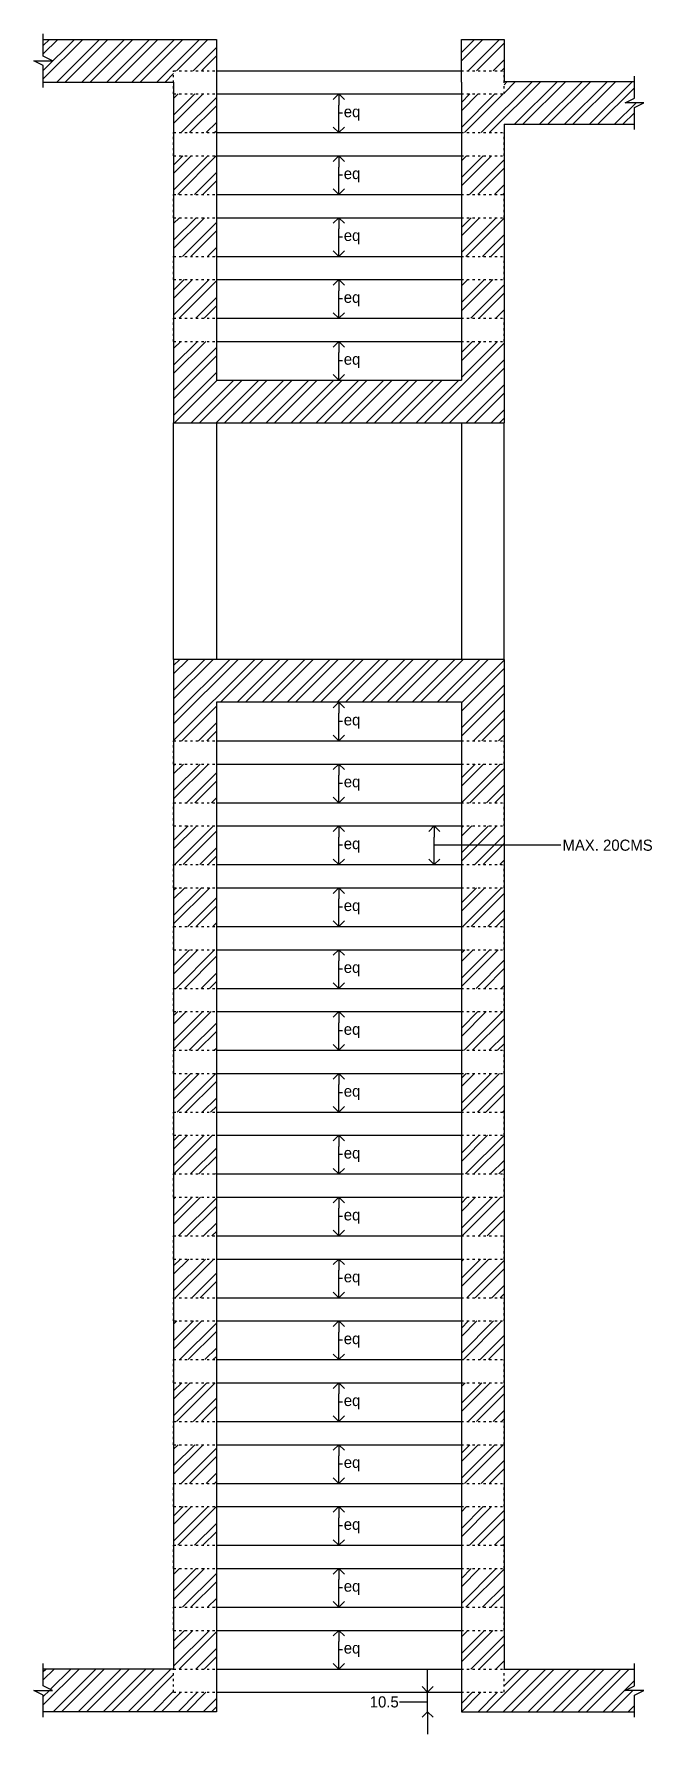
# Model space of a CAD drawing. Header units: metres. Extents: x -16 to 65907, y -5261 to 15511.
# Drawn here: x 16623 to 16956, y -2100 to -1184 of the extents above; entities that cross this region are included whole.
import ezdxf

# ---------------------------------------------------------------- set-up
doc = ezdxf.new("R2010")
doc.units = ezdxf.units.M
doc.header["$PDMODE"] = 67
doc.header["$PDSIZE"] = -5
doc.linetypes.add('ACAD_ISO03W100', pattern=[30, 12, -18])
doc.layers.get('0').update_dxf_attribs({"color": 6})
for name, color, linetype in [('BC-DIMENSION', 8, 'Continuous'), ('BC-HATCH', 8, 'Continuous'), ('BC-WALLS', 1, 'Continuous'), ('BC-WHITECOLOR', 7, 'Continuous')]:
    doc.layers.add(name, color=color, linetype=linetype)
doc.styles.add('BC-1IN10-3', font='FreeSans.ttf', dxfattribs={"height": 6})
doc.dimstyles.new('BC-1IN10-3', dxfattribs={"dimtxt": 6, "dimasz": 6, "dimexe": 0.18, "dimexo": 0.0625, "dimgap": 1, "dimtad": 0, "dimtoh": 1, "dimzin": 12, "dimdsep": 46, "dimtxsty": 'BC-1IN10-3', "dimblk": 'OPEN90', "dimcen": 0.09, "dimse1": 1, "dimse2": 1, "dimclrd": 256, "dimclre": 256, "dimclrt": 7, "dimadec": 0, "dimazin": 0, "dimtfac": 1, "dimtdec": 1, "dimtofl": 0, "dimtmove": 1, "dimatfit": 3, "dimldrblk": 'OPEN90', "dimfxl": 1, "dimtolj": 1, "dimtzin": 0, "dimlwd": -3, "dimarcsym": 0})
pattern_1 = [(45, (-770.629, 0), (-6.735192, 6.735192), []), (45, (-766.139, 0), (-6.735192, 6.735192), [])]

# ---------------------------------------------------------------- blocks, each defined once
blk = doc.blocks.new('_OPEN90')
at = {"color": 0, "linetype": 'ByBlock'}
for p, q in [((0, 0), (-1, 0)), ((-0.5, 0.5), (0, 0)), ((0, 0), (-0.5, -0.5))]:
    blk.add_line(p, q, dxfattribs=at)
blk = doc.blocks.new('*D2322')
at = {"layer": 'BC-DIMENSION', "lineweight": -3}
for p, q in [((16787.39, -2058.6), (16787.39, -2049.78)), ((16789.39, -2054.19), (16787.39, -2054.19)), ((16787.39, -2054.19), (16787.39, -2054.19))]:
    blk.add_line(p, q, dxfattribs=at)
at = {"layer": 'Defpoints', "color": 0}
for p in [(16787.39, -2043.78), (16787.39, -2043.78), (16787.39, -2064.6)]:
    blk.add_point(p, dxfattribs=at)
at = {"layer": 'BC-DIMENSION', "lineweight": -3, "xscale": 6, "yscale": 6, "zscale": 6}
for p, rotation in [((16787.39, -2043.78), 90), ((16787.39, -2064.6), 270)]:
    blk.add_blockref('_OPEN90', p, dxfattribs=dict(at, rotation=rotation))
at = {"layer": 'BC-DIMENSION', "color": 7, "insert": (16794.51, -2054.19), "char_height": 6, "attachment_point": 5, "style": 'BC-1IN10-3'}
blk.add_mtext('\\A1;{eq}', dxfattribs=at)
blk = doc.blocks.new('*D2323')
at = {"layer": 'BC-DIMENSION', "lineweight": -3}
for p, q in [((16787.39, -2025.28), (16787.39, -2016.46)), ((16789.39, -2020.87), (16787.39, -2020.87)), ((16787.39, -2020.87), (16787.39, -2020.87))]:
    blk.add_line(p, q, dxfattribs=at)
at = {"layer": 'Defpoints', "color": 0}
for p in [(16787.39, -2010.46), (16787.39, -2010.46), (16787.39, -2031.28)]:
    blk.add_point(p, dxfattribs=at)
at = {"layer": 'BC-DIMENSION', "lineweight": -3, "xscale": 6, "yscale": 6, "zscale": 6}
for p, rotation in [((16787.39, -2010.46), 90), ((16787.39, -2031.28), 270)]:
    blk.add_blockref('_OPEN90', p, dxfattribs=dict(at, rotation=rotation))
at = {"layer": 'BC-DIMENSION', "color": 7, "insert": (16794.51, -2020.87), "char_height": 6, "attachment_point": 5, "style": 'BC-1IN10-3'}
blk.add_mtext('\\A1;{eq}', dxfattribs=at)
blk = doc.blocks.new('*D2324')
at = {"layer": 'BC-DIMENSION', "lineweight": -3}
for p, q in [((16787.39, -1991.96), (16787.39, -1983.13)), ((16789.39, -1987.55), (16787.39, -1987.55)), ((16787.39, -1987.55), (16787.39, -1987.55))]:
    blk.add_line(p, q, dxfattribs=at)
at = {"layer": 'Defpoints', "color": 0}
for p in [(16787.39, -1977.13), (16787.39, -1977.13), (16787.39, -1997.96)]:
    blk.add_point(p, dxfattribs=at)
at = {"layer": 'BC-DIMENSION', "lineweight": -3, "xscale": 6, "yscale": 6, "zscale": 6}
for p, rotation in [((16787.39, -1977.13), 90), ((16787.39, -1997.96), 270)]:
    blk.add_blockref('_OPEN90', p, dxfattribs=dict(at, rotation=rotation))
at = {"layer": 'BC-DIMENSION', "color": 7, "insert": (16794.51, -1987.55), "char_height": 6, "attachment_point": 5, "style": 'BC-1IN10-3'}
blk.add_mtext('\\A1;{eq}', dxfattribs=at)
blk = doc.blocks.new('*D2325')
at = {"layer": 'BC-DIMENSION', "lineweight": -3}
for p, q in [((16787.39, -1958.63), (16787.39, -1949.81)), ((16789.39, -1954.22), (16787.39, -1954.22)), ((16787.39, -1954.22), (16787.39, -1954.22))]:
    blk.add_line(p, q, dxfattribs=at)
at = {"layer": 'Defpoints', "color": 0}
for p in [(16787.39, -1943.81), (16787.39, -1943.81), (16787.39, -1964.63)]:
    blk.add_point(p, dxfattribs=at)
at = {"layer": 'BC-DIMENSION', "lineweight": -3, "xscale": 6, "yscale": 6, "zscale": 6}
for p, rotation in [((16787.39, -1943.81), 90), ((16787.39, -1964.63), 270)]:
    blk.add_blockref('_OPEN90', p, dxfattribs=dict(at, rotation=rotation))
at = {"layer": 'BC-DIMENSION', "color": 7, "insert": (16794.51, -1954.22), "char_height": 6, "attachment_point": 5, "style": 'BC-1IN10-3'}
blk.add_mtext('\\A1;{eq}', dxfattribs=at)
blk = doc.blocks.new('*D2326')
at = {"layer": 'BC-DIMENSION', "lineweight": -3}
for p, q in [((16787.39, -1925.31), (16787.39, -1916.49)), ((16789.39, -1920.9), (16787.39, -1920.9)), ((16787.39, -1920.9), (16787.39, -1920.9))]:
    blk.add_line(p, q, dxfattribs=at)
at = {"layer": 'Defpoints', "color": 0}
for p in [(16787.39, -1910.49), (16787.39, -1910.49), (16787.39, -1931.31)]:
    blk.add_point(p, dxfattribs=at)
at = {"layer": 'BC-DIMENSION', "lineweight": -3, "xscale": 6, "yscale": 6, "zscale": 6}
for p, rotation in [((16787.39, -1910.49), 90), ((16787.39, -1931.31), 270)]:
    blk.add_blockref('_OPEN90', p, dxfattribs=dict(at, rotation=rotation))
at = {"layer": 'BC-DIMENSION', "color": 7, "insert": (16794.51, -1920.9), "char_height": 6, "attachment_point": 5, "style": 'BC-1IN10-3'}
blk.add_mtext('\\A1;{eq}', dxfattribs=at)
blk = doc.blocks.new('*D2327')
at = {"layer": 'BC-DIMENSION', "lineweight": -3}
for p, q in [((16787.39, -1891.99), (16787.39, -1883.17)), ((16789.39, -1887.58), (16787.39, -1887.58)), ((16787.39, -1887.58), (16787.39, -1887.58))]:
    blk.add_line(p, q, dxfattribs=at)
at = {"layer": 'Defpoints', "color": 0}
for p in [(16787.39, -1877.17), (16787.39, -1877.17), (16787.39, -1897.99)]:
    blk.add_point(p, dxfattribs=at)
at = {"layer": 'BC-DIMENSION', "lineweight": -3, "xscale": 6, "yscale": 6, "zscale": 6}
for p, rotation in [((16787.39, -1877.17), 90), ((16787.39, -1897.99), 270)]:
    blk.add_blockref('_OPEN90', p, dxfattribs=dict(at, rotation=rotation))
at = {"layer": 'BC-DIMENSION', "color": 7, "insert": (16794.51, -1887.58), "char_height": 6, "attachment_point": 5, "style": 'BC-1IN10-3'}
blk.add_mtext('\\A1;{eq}', dxfattribs=at)
blk = doc.blocks.new('*D2328')
at = {"layer": 'BC-DIMENSION', "lineweight": -3}
for p, q in [((16787.39, -1858.67), (16787.39, -1849.85)), ((16789.39, -1854.26), (16787.39, -1854.26)), ((16787.39, -1854.26), (16787.39, -1854.26))]:
    blk.add_line(p, q, dxfattribs=at)
at = {"layer": 'Defpoints', "color": 0}
for p in [(16787.39, -1843.85), (16787.39, -1843.85), (16787.39, -1864.67)]:
    blk.add_point(p, dxfattribs=at)
at = {"layer": 'BC-DIMENSION', "lineweight": -3, "xscale": 6, "yscale": 6, "zscale": 6}
for p, rotation in [((16787.39, -1843.85), 90), ((16787.39, -1864.67), 270)]:
    blk.add_blockref('_OPEN90', p, dxfattribs=dict(at, rotation=rotation))
at = {"layer": 'BC-DIMENSION', "color": 7, "insert": (16794.51, -1854.26), "char_height": 6, "attachment_point": 5, "style": 'BC-1IN10-3'}
blk.add_mtext('\\A1;{eq}', dxfattribs=at)
blk = doc.blocks.new('*D2329')
at = {"layer": 'BC-DIMENSION', "lineweight": -3}
for p, q in [((16787.39, -1825.35), (16787.39, -1816.53)), ((16789.39, -1820.94), (16787.39, -1820.94)), ((16787.39, -1820.94), (16787.39, -1820.94))]:
    blk.add_line(p, q, dxfattribs=at)
at = {"layer": 'Defpoints', "color": 0}
for p in [(16787.39, -1810.53), (16787.39, -1810.53), (16787.39, -1831.35)]:
    blk.add_point(p, dxfattribs=at)
at = {"layer": 'BC-DIMENSION', "lineweight": -3, "xscale": 6, "yscale": 6, "zscale": 6}
for p, rotation in [((16787.39, -1810.53), 90), ((16787.39, -1831.35), 270)]:
    blk.add_blockref('_OPEN90', p, dxfattribs=dict(at, rotation=rotation))
at = {"layer": 'BC-DIMENSION', "color": 7, "insert": (16794.51, -1820.94), "char_height": 6, "attachment_point": 5, "style": 'BC-1IN10-3'}
blk.add_mtext('\\A1;{eq}', dxfattribs=at)
blk = doc.blocks.new('*D2330')
at = {"layer": 'BC-DIMENSION', "lineweight": -3}
for p, q in [((16787.39, -1792.03), (16787.39, -1783.21)), ((16789.39, -1787.62), (16787.39, -1787.62)), ((16787.39, -1787.62), (16787.39, -1787.62))]:
    blk.add_line(p, q, dxfattribs=at)
at = {"layer": 'Defpoints', "color": 0}
for p in [(16787.39, -1777.21), (16787.39, -1777.21), (16787.39, -1798.03)]:
    blk.add_point(p, dxfattribs=at)
at = {"layer": 'BC-DIMENSION', "lineweight": -3, "xscale": 6, "yscale": 6, "zscale": 6}
for p, rotation in [((16787.39, -1777.21), 90), ((16787.39, -1798.03), 270)]:
    blk.add_blockref('_OPEN90', p, dxfattribs=dict(at, rotation=rotation))
at = {"layer": 'BC-DIMENSION', "color": 7, "insert": (16794.51, -1787.62), "char_height": 6, "attachment_point": 5, "style": 'BC-1IN10-3'}
blk.add_mtext('\\A1;{eq}', dxfattribs=at)
blk = doc.blocks.new('*D2331')
at = {"layer": 'BC-DIMENSION', "lineweight": -3}
for p, q in [((16787.39, -1758.71), (16787.39, -1749.89)), ((16789.39, -1754.3), (16787.39, -1754.3)), ((16787.39, -1754.3), (16787.39, -1754.3))]:
    blk.add_line(p, q, dxfattribs=at)
at = {"layer": 'Defpoints', "color": 0}
for p in [(16787.39, -1743.89), (16787.39, -1743.89), (16787.39, -1764.71)]:
    blk.add_point(p, dxfattribs=at)
at = {"layer": 'BC-DIMENSION', "lineweight": -3, "xscale": 6, "yscale": 6, "zscale": 6}
for p, rotation in [((16787.39, -1743.89), 90), ((16787.39, -1764.71), 270)]:
    blk.add_blockref('_OPEN90', p, dxfattribs=dict(at, rotation=rotation))
at = {"layer": 'BC-DIMENSION', "color": 7, "insert": (16794.51, -1754.3), "char_height": 6, "attachment_point": 5, "style": 'BC-1IN10-3'}
blk.add_mtext('\\A1;{eq}', dxfattribs=at)
blk = doc.blocks.new('*D2332')
at = {"layer": 'BC-DIMENSION', "lineweight": -3}
for p, q in [((16787.39, -1725.39), (16787.39, -1716.57)), ((16789.39, -1720.98), (16787.39, -1720.98)), ((16787.39, -1720.98), (16787.39, -1720.98))]:
    blk.add_line(p, q, dxfattribs=at)
at = {"layer": 'Defpoints', "color": 0}
for p in [(16787.39, -1710.57), (16787.39, -1710.57), (16787.39, -1731.39)]:
    blk.add_point(p, dxfattribs=at)
at = {"layer": 'BC-DIMENSION', "lineweight": -3, "xscale": 6, "yscale": 6, "zscale": 6}
for p, rotation in [((16787.39, -1710.57), 90), ((16787.39, -1731.39), 270)]:
    blk.add_blockref('_OPEN90', p, dxfattribs=dict(at, rotation=rotation))
at = {"layer": 'BC-DIMENSION', "color": 7, "insert": (16794.51, -1720.98), "char_height": 6, "attachment_point": 5, "style": 'BC-1IN10-3'}
blk.add_mtext('\\A1;{eq}', dxfattribs=at)
blk = doc.blocks.new('*D2333')
at = {"layer": 'BC-DIMENSION', "lineweight": -3}
for p, q in [((16787.39, -1692.07), (16787.39, -1683.25)), ((16789.39, -1687.66), (16787.39, -1687.66)), ((16787.39, -1687.66), (16787.39, -1687.66))]:
    blk.add_line(p, q, dxfattribs=at)
at = {"layer": 'Defpoints', "color": 0}
for p in [(16787.39, -1677.25), (16787.39, -1677.25), (16787.39, -1698.07)]:
    blk.add_point(p, dxfattribs=at)
at = {"layer": 'BC-DIMENSION', "lineweight": -3, "xscale": 6, "yscale": 6, "zscale": 6}
for p, rotation in [((16787.39, -1677.25), 90), ((16787.39, -1698.07), 270)]:
    blk.add_blockref('_OPEN90', p, dxfattribs=dict(at, rotation=rotation))
at = {"layer": 'BC-DIMENSION', "color": 7, "insert": (16794.51, -1687.66), "char_height": 6, "attachment_point": 5, "style": 'BC-1IN10-3'}
blk.add_mtext('\\A1;{eq}', dxfattribs=at)
blk = doc.blocks.new('*D2334')
at = {"layer": 'BC-DIMENSION', "lineweight": -3}
for p, q in [((16787.39, -1658.75), (16787.39, -1649.93)), ((16789.39, -1654.34), (16787.39, -1654.34)), ((16787.39, -1654.34), (16787.39, -1654.34))]:
    blk.add_line(p, q, dxfattribs=at)
at = {"layer": 'Defpoints', "color": 0}
for p in [(16787.39, -1643.93), (16787.39, -1643.93), (16787.39, -1664.75)]:
    blk.add_point(p, dxfattribs=at)
at = {"layer": 'BC-DIMENSION', "lineweight": -3, "xscale": 6, "yscale": 6, "zscale": 6}
for p, rotation in [((16787.39, -1643.93), 90), ((16787.39, -1664.75), 270)]:
    blk.add_blockref('_OPEN90', p, dxfattribs=dict(at, rotation=rotation))
at = {"layer": 'BC-DIMENSION', "color": 7, "insert": (16794.51, -1654.34), "char_height": 6, "attachment_point": 5, "style": 'BC-1IN10-3'}
blk.add_mtext('\\A1;{eq}', dxfattribs=at)
blk = doc.blocks.new('*D2335')
at = {"layer": 'BC-DIMENSION', "lineweight": -3}
for p, q in [((16787.39, -1625.43), (16787.39, -1616.61)), ((16789.39, -1621.02), (16787.39, -1621.02)), ((16787.39, -1621.02), (16787.39, -1621.02))]:
    blk.add_line(p, q, dxfattribs=at)
at = {"layer": 'Defpoints', "color": 0}
for p in [(16787.39, -1610.61), (16787.39, -1610.61), (16787.39, -1631.43)]:
    blk.add_point(p, dxfattribs=at)
at = {"layer": 'BC-DIMENSION', "lineweight": -3, "xscale": 6, "yscale": 6, "zscale": 6}
for p, rotation in [((16787.39, -1610.61), 90), ((16787.39, -1631.43), 270)]:
    blk.add_blockref('_OPEN90', p, dxfattribs=dict(at, rotation=rotation))
at = {"layer": 'BC-DIMENSION', "color": 7, "insert": (16794.51, -1621.02), "char_height": 6, "attachment_point": 5, "style": 'BC-1IN10-3'}
blk.add_mtext('\\A1;{eq}', dxfattribs=at)
blk = doc.blocks.new('*D2336')
at = {"layer": 'BC-DIMENSION', "lineweight": -3}
for p, q in [((16787.39, -1592.11), (16787.39, -1583.29)), ((16789.39, -1587.7), (16787.39, -1587.7)), ((16787.39, -1587.7), (16787.39, -1587.7))]:
    blk.add_line(p, q, dxfattribs=at)
at = {"layer": 'Defpoints', "color": 0}
for p in [(16787.39, -1577.29), (16787.39, -1577.29), (16787.39, -1598.11)]:
    blk.add_point(p, dxfattribs=at)
at = {"layer": 'BC-DIMENSION', "lineweight": -3, "xscale": 6, "yscale": 6, "zscale": 6}
for p, rotation in [((16787.39, -1577.29), 90), ((16787.39, -1598.11), 270)]:
    blk.add_blockref('_OPEN90', p, dxfattribs=dict(at, rotation=rotation))
at = {"layer": 'BC-DIMENSION', "color": 7, "insert": (16794.51, -1587.7), "char_height": 6, "attachment_point": 5, "style": 'BC-1IN10-3'}
blk.add_mtext('\\A1;{eq}', dxfattribs=at)
blk = doc.blocks.new('*D2337')
at = {"layer": 'BC-DIMENSION', "lineweight": -3}
for p, q in [((16787.39, -1558.79), (16787.39, -1549.97)), ((16789.39, -1554.38), (16787.39, -1554.38)), ((16787.39, -1554.38), (16787.39, -1554.38))]:
    blk.add_line(p, q, dxfattribs=at)
at = {"layer": 'Defpoints', "color": 0}
for p in [(16787.39, -1543.97), (16787.39, -1543.97), (16787.39, -1564.79)]:
    blk.add_point(p, dxfattribs=at)
at = {"layer": 'BC-DIMENSION', "lineweight": -3, "xscale": 6, "yscale": 6, "zscale": 6}
for p, rotation in [((16787.39, -1543.97), 90), ((16787.39, -1564.79), 270)]:
    blk.add_blockref('_OPEN90', p, dxfattribs=dict(at, rotation=rotation))
at = {"layer": 'BC-DIMENSION', "color": 7, "insert": (16794.51, -1554.38), "char_height": 6, "attachment_point": 5, "style": 'BC-1IN10-3'}
blk.add_mtext('\\A1;{eq}', dxfattribs=at)
blk = doc.blocks.new('*D2338')
at = {"layer": 'BC-DIMENSION', "lineweight": -3}
for p, q in [((16787.39, -1331.25), (16787.39, -1322.43)), ((16789.39, -1326.84), (16787.39, -1326.84)), ((16787.39, -1326.84), (16787.39, -1326.84))]:
    blk.add_line(p, q, dxfattribs=at)
at = {"layer": 'Defpoints', "color": 0}
for p in [(16787.39, -1316.43), (16787.39, -1316.43), (16787.39, -1337.25)]:
    blk.add_point(p, dxfattribs=at)
at = {"layer": 'BC-DIMENSION', "lineweight": -3, "xscale": 6, "yscale": 6, "zscale": 6}
for p, rotation in [((16787.39, -1316.43), 90), ((16787.39, -1337.25), 270)]:
    blk.add_blockref('_OPEN90', p, dxfattribs=dict(at, rotation=rotation))
at = {"layer": 'BC-DIMENSION', "color": 7, "insert": (16794.51, -1326.84), "char_height": 6, "attachment_point": 5, "style": 'BC-1IN10-3'}
blk.add_mtext('\\A1;{eq}', dxfattribs=at)
blk = doc.blocks.new('*D2339')
at = {"layer": 'BC-DIMENSION', "lineweight": -3}
for p, q in [((16787.39, -1297.93), (16787.39, -1289.11)), ((16789.39, -1293.52), (16787.39, -1293.52)), ((16787.39, -1293.52), (16787.39, -1293.52))]:
    blk.add_line(p, q, dxfattribs=at)
at = {"layer": 'Defpoints', "color": 0}
for p in [(16787.39, -1283.11), (16787.39, -1283.11), (16787.39, -1303.93)]:
    blk.add_point(p, dxfattribs=at)
at = {"layer": 'BC-DIMENSION', "lineweight": -3, "xscale": 6, "yscale": 6, "zscale": 6}
for p, rotation in [((16787.39, -1283.11), 90), ((16787.39, -1303.93), 270)]:
    blk.add_blockref('_OPEN90', p, dxfattribs=dict(at, rotation=rotation))
at = {"layer": 'BC-DIMENSION', "color": 7, "insert": (16794.51, -1293.52), "char_height": 6, "attachment_point": 5, "style": 'BC-1IN10-3'}
blk.add_mtext('\\A1;{eq}', dxfattribs=at)
blk = doc.blocks.new('*D2340')
at = {"layer": 'BC-DIMENSION', "lineweight": -3}
for p, q in [((16787.39, -1264.61), (16787.39, -1255.79)), ((16789.39, -1260.2), (16787.39, -1260.2)), ((16787.39, -1260.2), (16787.39, -1260.2))]:
    blk.add_line(p, q, dxfattribs=at)
at = {"layer": 'Defpoints', "color": 0}
for p in [(16787.39, -1249.79), (16787.39, -1249.79), (16787.39, -1270.61)]:
    blk.add_point(p, dxfattribs=at)
at = {"layer": 'BC-DIMENSION', "lineweight": -3, "xscale": 6, "yscale": 6, "zscale": 6}
for p, rotation in [((16787.39, -1249.79), 90), ((16787.39, -1270.61), 270)]:
    blk.add_blockref('_OPEN90', p, dxfattribs=dict(at, rotation=rotation))
at = {"layer": 'BC-DIMENSION', "color": 7, "insert": (16794.51, -1260.2), "char_height": 6, "attachment_point": 5, "style": 'BC-1IN10-3'}
blk.add_mtext('\\A1;{eq}', dxfattribs=at)
blk = doc.blocks.new('*D2341')
at = {"layer": 'BC-DIMENSION', "lineweight": -3}
for p, q in [((16787.39, -1231.29), (16787.39, -1222.47)), ((16789.39, -1226.88), (16787.39, -1226.88)), ((16787.39, -1226.88), (16787.39, -1226.88))]:
    blk.add_line(p, q, dxfattribs=at)
at = {"layer": 'Defpoints', "color": 0}
for p in [(16787.39, -1216.47), (16787.39, -1216.47), (16787.39, -1237.29)]:
    blk.add_point(p, dxfattribs=at)
at = {"layer": 'BC-DIMENSION', "lineweight": -3, "xscale": 6, "yscale": 6, "zscale": 6}
for p, rotation in [((16787.39, -1216.47), 90), ((16787.39, -1237.29), 270)]:
    blk.add_blockref('_OPEN90', p, dxfattribs=dict(at, rotation=rotation))
at = {"layer": 'BC-DIMENSION', "color": 7, "insert": (16794.51, -1226.88), "char_height": 6, "attachment_point": 5, "style": 'BC-1IN10-3'}
blk.add_mtext('\\A1;{eq}', dxfattribs=at)
blk = doc.blocks.new('*D2346')
at = {"layer": 'BC-DIMENSION', "lineweight": -3}
for p, q in [((16835.19, -2071.1), (16835.19, -2065.1)), ((16835.19, -2087.6), (16835.19, -2077.1)), ((16820.13, -2082.35), (16822.13, -2082.35)), ((16822.13, -2082.35), (16835.19, -2082.35)), ((16835.19, -2093.6), (16835.19, -2099.6))]:
    blk.add_line(p, q, dxfattribs=at)
at = {"layer": 'Defpoints', "color": 0}
for p in [(16835.19, -2077.1), (16853.39, -2077.1), (16853.39, -2087.6)]:
    blk.add_point(p, dxfattribs=at)
at = {"layer": 'BC-DIMENSION', "lineweight": -3, "xscale": 6, "yscale": 6, "zscale": 6}
for p, rotation in [((16835.19, -2077.1), 270), ((16835.19, -2087.6), 90)]:
    blk.add_blockref('_OPEN90', p, dxfattribs=dict(at, rotation=rotation))
at = {"layer": 'BC-DIMENSION', "color": 7, "insert": (16811.84, -2082.35), "char_height": 6, "attachment_point": 5, "style": 'BC-1IN10-3'}
blk.add_mtext('\\A1;10.5', dxfattribs=at)
blk = doc.blocks.new('*D2349')
at = {"layer": 'BC-DIMENSION', "lineweight": -3}
for p, q in [((16787.39, -1364.57), (16787.39, -1355.75)), ((16789.39, -1360.16), (16787.39, -1360.16)), ((16787.39, -1360.16), (16787.39, -1360.16))]:
    blk.add_line(p, q, dxfattribs=at)
at = {"layer": 'Defpoints', "color": 0}
for p in [(16787.39, -1349.75), (16787.39, -1349.75), (16787.39, -1370.57)]:
    blk.add_point(p, dxfattribs=at)
at = {"layer": 'BC-DIMENSION', "lineweight": -3, "xscale": 6, "yscale": 6, "zscale": 6}
for p, rotation in [((16787.39, -1349.75), 90), ((16787.39, -1370.57), 270)]:
    blk.add_blockref('_OPEN90', p, dxfattribs=dict(at, rotation=rotation))
at = {"layer": 'BC-DIMENSION', "color": 7, "insert": (16794.51, -1360.16), "char_height": 6, "attachment_point": 5, "style": 'BC-1IN10-3'}
blk.add_mtext('\\A1;{eq}', dxfattribs=at)
blk = doc.blocks.new('*D2350')
at = {"layer": 'BC-DIMENSION', "lineweight": -3}
for p, q in [((16838.8, -1625.43), (16838.8, -1616.61)), ((16904.98, -1621.02), (16838.8, -1621.02)), ((16906.98, -1621.02), (16904.98, -1621.02))]:
    blk.add_line(p, q, dxfattribs=at)
at = {"layer": 'Defpoints', "color": 0}
for p in [(16838.8, -1610.61), (16853.39, -1610.61), (16853.39, -1631.43)]:
    blk.add_point(p, dxfattribs=at)
at = {"layer": 'BC-DIMENSION', "lineweight": -3, "xscale": 6, "yscale": 6, "zscale": 6}
for p, rotation in [((16838.8, -1610.61), 90), ((16838.8, -1631.43), 270)]:
    blk.add_blockref('_OPEN90', p, dxfattribs=dict(at, rotation=rotation))
at = {"layer": 'BC-DIMENSION', "color": 7, "insert": (16932.17, -1621.02), "char_height": 6, "attachment_point": 5, "style": 'BC-1IN10-3'}
blk.add_mtext('\\A1;{MAX. 20CMS}', dxfattribs=at)

msp = doc.modelspace()

# ---------------------------------------------------------------- hatches: boundary and pattern name
at = {"layer": 'BC-HATCH'}
h = msp.add_hatch(dxfattribs=at)
h.set_pattern_fill('ANSI32', color=256, style=0)
h.set_pattern_definition(pattern_1)
h.paths.add_polyline_path([(16876.39, -1203.965), (16876.39, -1187.04), (16853.39, -1187.04), (16853.39, -1203.965)])
h.paths.add_polyline_path([(16946.637, -1232.756), (16946.637, -1223.764), (16951.637, -1221.256), (16941.637, -1221.256), (16946.637, -1218.747), (16946.637, -1209.756), (16876.39, -1209.756), (16876.39, -1216.465), (16853.39, -1216.465), (16853.39, -1237.286), (16876.39, -1237.286), (16876.39, -1232.756)])
h.paths.add_polyline_path([(16876.39, -1270.606), (16876.39, -1249.786), (16853.39, -1249.786), (16853.39, -1270.606)])
h.paths.add_polyline_path([(16876.39, -1303.927), (16876.39, -1283.106), (16853.39, -1283.106), (16853.39, -1303.927)])
h.paths.add_polyline_path([(16876.39, -1337.247), (16876.39, -1316.427), (16853.39, -1316.427), (16853.39, -1337.247)])
h.paths.add_polyline_path([(16876.39, -1393.568), (16876.39, -1349.747), (16853.39, -1349.747), (16853.39, -1370.568), (16721.39, -1370.568), (16721.39, -1349.747), (16698.39, -1349.747), (16698.39, -1393.568)])
h.paths.add_polyline_path([(16721.39, -1337.247), (16721.39, -1316.427), (16698.39, -1316.427), (16698.39, -1337.247)])
h.paths.add_polyline_path([(16721.39, -1303.927), (16721.39, -1283.106), (16698.39, -1283.106), (16698.39, -1303.927)])
h.paths.add_polyline_path([(16721.39, -1270.606), (16721.39, -1249.786), (16698.39, -1249.786), (16698.39, -1270.606)])
h.paths.add_polyline_path([(16721.39, -1237.286), (16721.39, -1216.465), (16698.39, -1216.465), (16698.39, -1237.286)])
h.paths.add_polyline_path([(16721.39, -1203.965), (16721.39, -1187.04), (16628.143, -1187.04), (16628.143, -1196.032), (16633.143, -1198.54), (16623.143, -1198.54), (16628.143, -1201.049), (16628.143, -1210.04), (16698.39, -1210.04), (16698.39, -1203.965)])
h = msp.add_hatch(dxfattribs=at)
h.set_pattern_fill('ANSI32', color=256, style=0)
h.set_pattern_definition(pattern_1)
h.paths.add_polyline_path([(16876.39, -1564.788), (16876.39, -1520.968), (16698.39, -1520.968), (16698.39, -1564.788), (16721.39, -1564.788), (16721.39, -1543.968), (16853.39, -1543.968), (16853.39, -1564.788)])
h.paths.add_polyline_path([(16876.39, -1598.109), (16876.39, -1577.288), (16853.39, -1577.288), (16853.39, -1598.109)])
h.paths.add_polyline_path([(16876.39, -1631.429), (16876.39, -1610.609), (16853.39, -1610.609), (16853.39, -1631.429)])
h.paths.add_polyline_path([(16876.39, -1664.75), (16876.39, -1643.929), (16853.39, -1643.929), (16853.39, -1664.75)])
h.paths.add_polyline_path([(16876.39, -1698.071), (16876.39, -1677.25), (16853.39, -1677.25), (16853.39, -1698.071)])
h.paths.add_polyline_path([(16876.39, -1731.391), (16876.39, -1710.571), (16853.39, -1710.571), (16853.39, -1731.391)])
h.paths.add_polyline_path([(16876.39, -1764.712), (16876.39, -1743.891), (16853.39, -1743.891), (16853.39, -1764.712)])
h.paths.add_polyline_path([(16876.39, -1798.032), (16876.39, -1777.212), (16853.39, -1777.212), (16853.39, -1798.032)])
h.paths.add_polyline_path([(16876.39, -1831.353), (16876.39, -1810.532), (16853.39, -1810.532), (16853.39, -1831.353)])
h.paths.add_polyline_path([(16876.39, -1864.673), (16876.39, -1843.853), (16853.39, -1843.853), (16853.39, -1864.673)])
h.paths.add_polyline_path([(16876.39, -1897.994), (16876.39, -1877.173), (16853.39, -1877.173), (16853.39, -1897.994)])
h.paths.add_polyline_path([(16876.39, -1931.314), (16876.39, -1910.494), (16853.39, -1910.494), (16853.39, -1931.314)])
h.paths.add_polyline_path([(16876.39, -1964.635), (16876.39, -1943.814), (16853.39, -1943.814), (16853.39, -1964.635)])
h.paths.add_polyline_path([(16876.39, -1997.955), (16876.39, -1977.135), (16853.39, -1977.135), (16853.39, -1997.955)])
h.paths.add_polyline_path([(16876.39, -2031.276), (16876.39, -2010.455), (16853.39, -2010.455), (16853.39, -2031.276)])
h.paths.add_polyline_path([(16876.39, -2064.597), (16876.39, -2043.776), (16853.39, -2043.776), (16853.39, -2064.597)])
h.paths.add_polyline_path([(16946.637, -2078.605), (16951.637, -2076.097), (16941.637, -2076.097), (16946.637, -2073.588), (16946.637, -2064.597), (16876.39, -2064.597), (16876.39, -2077.097), (16853.39, -2077.097), (16853.39, -2087.597), (16946.637, -2087.597)])
h.paths.add_polyline_path([(16721.39, -2087.597), (16721.39, -2077.097), (16698.39, -2077.097), (16698.39, -2064.597), (16628.143, -2064.597), (16628.143, -2073.588), (16633.143, -2076.097), (16623.143, -2076.097), (16628.143, -2078.605), (16628.143, -2087.597)])
h.paths.add_polyline_path([(16721.39, -2064.597), (16721.39, -2043.776), (16698.39, -2043.776), (16698.39, -2064.597)])
h.paths.add_polyline_path([(16721.39, -2031.276), (16721.39, -2010.455), (16698.39, -2010.455), (16698.39, -2031.276)])
h.paths.add_polyline_path([(16721.39, -1997.955), (16721.39, -1977.135), (16698.39, -1977.135), (16698.39, -1997.955)])
h.paths.add_polyline_path([(16721.39, -1964.635), (16721.39, -1943.814), (16698.39, -1943.814), (16698.39, -1964.635)])
h.paths.add_polyline_path([(16721.39, -1931.314), (16721.39, -1910.494), (16698.39, -1910.494), (16698.39, -1931.314)])
h.paths.add_polyline_path([(16721.39, -1897.994), (16721.39, -1877.173), (16698.39, -1877.173), (16698.39, -1897.994)])
h.paths.add_polyline_path([(16721.39, -1864.673), (16721.39, -1843.853), (16698.39, -1843.853), (16698.39, -1864.673)])
h.paths.add_polyline_path([(16721.39, -1831.353), (16721.39, -1810.532), (16698.39, -1810.532), (16698.39, -1831.353)])
h.paths.add_polyline_path([(16721.39, -1798.032), (16721.39, -1777.212), (16698.39, -1777.212), (16698.39, -1798.032)])
h.paths.add_polyline_path([(16721.39, -1764.712), (16721.39, -1743.891), (16698.39, -1743.891), (16698.39, -1764.712)])
h.paths.add_polyline_path([(16721.39, -1731.391), (16721.39, -1710.571), (16698.39, -1710.571), (16698.39, -1731.391)])
h.paths.add_polyline_path([(16721.39, -1698.071), (16721.39, -1677.25), (16698.39, -1677.25), (16698.39, -1698.071)])
h.paths.add_polyline_path([(16721.39, -1664.75), (16721.39, -1643.929), (16698.39, -1643.929), (16698.39, -1664.75)])
h.paths.add_polyline_path([(16721.39, -1631.429), (16721.39, -1610.609), (16698.39, -1610.609), (16698.39, -1631.429)])
h.paths.add_polyline_path([(16721.39, -1598.109), (16721.39, -1577.288), (16698.39, -1577.288), (16698.39, -1598.109)])

# ---------------------------------------------------------------- linework, layer by layer
at = {"layer": 'BC-WALLS'}
for p, q in [((16628.143, -1187.04), (16721.39, -1187.04)), ((16721.39, -1187.04), (16721.39, -1370.568)), ((16853.39, -1187.04), (16876.39, -1187.04)), ((16853.39, -1210.04), (16853.39, -1187.04)), ((16876.39, -1187.04), (16876.39, -1209.756)), ((16628.143, -1210.04), (16698.39, -1210.04)), ((16698.39, -1210.04), (16698.39, -1393.568)), ((16853.39, -1210.04), (16853.39, -1370.568)), ((16876.39, -1209.756), (16946.637, -1209.756)), ((16876.39, -1232.756), (16946.637, -1232.756)), ((16876.39, -1232.756), (16876.39, -1393.568)), ((16721.39, -1370.568), (16853.39, -1370.568)), ((16698.39, -1393.568), (16876.39, -1393.568)), ((16698.39, -1520.968), (16698.39, -2064.597)), ((16876.39, -1520.968), (16698.39, -1520.968)), ((16876.39, -1520.968), (16876.39, -2064.597)), ((16721.39, -1543.968), (16721.39, -2087.597)), ((16853.39, -1543.968), (16721.39, -1543.968)), ((16853.39, -1543.968), (16721.39, -1543.968)), ((16853.39, -1543.968), (16853.39, -2087.597)), ((16698.39, -2064.597), (16628.143, -2064.597)), ((16876.39, -2064.597), (16946.637, -2064.597)), ((16721.39, -2087.597), (16628.143, -2087.597)), ((16853.39, -2087.597), (16946.637, -2087.597))]:
    msp.add_line(p, q, dxfattribs=at)
at = {"layer": 'BC-WHITECOLOR'}
for p, q in [((16628.143, -1196.032), (16628.143, -1184.165)), ((16623.143, -1198.54), (16633.143, -1198.54)), ((16628.143, -1201.049), (16623.143, -1198.54)), ((16633.143, -1198.54), (16628.143, -1196.032)), ((16628.143, -1212.915), (16628.143, -1201.049)), ((16721.39, -1203.965), (16853.39, -1203.965)), ((16946.637, -1218.747), (16946.637, -1206.881)), ((16721.39, -1216.465), (16853.39, -1216.465)), ((16941.637, -1221.256), (16946.637, -1218.747)), ((16951.637, -1221.256), (16941.637, -1221.256)), ((16946.637, -1223.764), (16951.637, -1221.256)), ((16946.637, -1235.631), (16946.637, -1223.764)), ((16721.39, -1237.286), (16853.39, -1237.286)), ((16721.39, -1249.786), (16853.39, -1249.786)), ((16721.39, -1270.606), (16853.39, -1270.606)), ((16721.39, -1283.106), (16853.39, -1283.106)), ((16721.39, -1303.927), (16853.39, -1303.927)), ((16721.39, -1316.427), (16853.39, -1316.427)), ((16721.39, -1337.247), (16853.39, -1337.247)), ((16721.39, -1349.747), (16853.39, -1349.747)), ((16698.39, -1520.968), (16698.39, -1393.568)), ((16721.39, -1393.568), (16721.39, -1520.968)), ((16853.39, -1393.568), (16853.39, -1520.968)), ((16876.39, -1520.968), (16876.39, -1393.568)), ((16721.39, -1564.788), (16853.39, -1564.788)), ((16721.39, -1577.288), (16853.39, -1577.288)), ((16721.39, -1598.109), (16853.39, -1598.109)), ((16721.39, -1610.609), (16853.39, -1610.609)), ((16721.39, -1631.429), (16853.39, -1631.429)), ((16721.39, -1643.929), (16853.39, -1643.929)), ((16721.39, -1664.75), (16853.39, -1664.75)), ((16721.39, -1677.25), (16853.39, -1677.25)), ((16721.39, -1698.071), (16853.39, -1698.071)), ((16721.39, -1710.571), (16853.39, -1710.571)), ((16721.39, -1731.391), (16853.39, -1731.391)), ((16721.39, -1743.891), (16853.39, -1743.891)), ((16721.39, -1764.712), (16853.39, -1764.712)), ((16721.39, -1777.212), (16853.39, -1777.212)), ((16721.39, -1798.032), (16853.39, -1798.032)), ((16721.39, -1810.532), (16853.39, -1810.532)), ((16721.39, -1831.353), (16853.39, -1831.353)), ((16721.39, -1843.853), (16853.39, -1843.853)), ((16721.39, -1864.673), (16853.39, -1864.673)), ((16721.39, -1877.173), (16853.39, -1877.173)), ((16721.39, -1897.994), (16853.39, -1897.994)), ((16721.39, -1910.494), (16853.39, -1910.494)), ((16721.39, -1931.314), (16853.39, -1931.314)), ((16721.39, -1943.814), (16853.39, -1943.814)), ((16721.39, -1964.597), (16721.39, -2087.597)), ((16721.39, -1964.635), (16853.39, -1964.635)), ((16721.39, -1977.135), (16853.39, -1977.135)), ((16721.39, -1997.955), (16853.39, -1997.955)), ((16721.39, -2010.455), (16853.39, -2010.455)), ((16721.39, -2031.276), (16853.39, -2031.276)), ((16721.39, -2043.776), (16853.39, -2043.776)), ((16628.143, -2073.588), (16628.143, -2061.722)), ((16721.39, -2064.597), (16853.39, -2064.597)), ((16946.637, -2073.588), (16946.637, -2061.722)), ((16623.143, -2076.097), (16633.143, -2076.097)), ((16628.143, -2078.605), (16623.143, -2076.097)), ((16633.143, -2076.097), (16628.143, -2073.588)), ((16721.39, -2077.097), (16853.39, -2077.097)), ((16941.637, -2076.097), (16946.637, -2073.588)), ((16951.637, -2076.097), (16941.637, -2076.097)), ((16946.637, -2078.605), (16951.637, -2076.097)), ((16628.143, -2090.472), (16628.143, -2078.605)), ((16946.637, -2090.472), (16946.637, -2078.605))]:
    msp.add_line(p, q, dxfattribs=at)
at = {"layer": 'BC-WHITECOLOR', "linetype": 'ACAD_ISO03W100', "ltscale": 0.1}
for p, q in [((16698.39, -1203.965), (16721.39, -1203.965)), ((16698.39, -1216.465), (16698.39, -1203.965)), ((16853.39, -1203.965), (16876.39, -1203.965)), ((16876.39, -1216.465), (16876.39, -1203.965)), ((16698.39, -1216.465), (16721.39, -1216.465)), ((16853.39, -1216.465), (16876.39, -1216.465)), ((16698.39, -1237.286), (16721.39, -1237.286)), ((16698.39, -1249.786), (16698.39, -1237.286)), ((16853.39, -1237.286), (16876.39, -1237.286)), ((16876.39, -1249.786), (16876.39, -1237.286)), ((16698.39, -1249.786), (16721.39, -1249.786)), ((16853.39, -1249.786), (16876.39, -1249.786)), ((16698.39, -1270.606), (16721.39, -1270.606)), ((16698.39, -1283.106), (16698.39, -1270.606)), ((16853.39, -1270.606), (16876.39, -1270.606)), ((16876.39, -1283.106), (16876.39, -1270.606)), ((16698.39, -1283.106), (16721.39, -1283.106)), ((16853.39, -1283.106), (16876.39, -1283.106)), ((16698.39, -1303.927), (16721.39, -1303.927)), ((16698.39, -1316.427), (16698.39, -1303.927)), ((16853.39, -1303.927), (16876.39, -1303.927)), ((16876.39, -1316.427), (16876.39, -1303.927)), ((16698.39, -1316.427), (16721.39, -1316.427)), ((16853.39, -1316.427), (16876.39, -1316.427)), ((16698.39, -1337.247), (16721.39, -1337.247)), ((16698.39, -1349.747), (16698.39, -1337.247)), ((16853.39, -1337.247), (16876.39, -1337.247)), ((16876.39, -1349.747), (16876.39, -1337.247)), ((16698.39, -1349.747), (16721.39, -1349.747)), ((16853.39, -1349.747), (16876.39, -1349.747)), ((16698.39, -1564.788), (16721.39, -1564.788)), ((16698.39, -1577.288), (16698.39, -1564.788)), ((16853.39, -1564.788), (16876.39, -1564.788)), ((16876.39, -1577.288), (16876.39, -1564.788)), ((16698.39, -1577.288), (16721.39, -1577.288)), ((16853.39, -1577.288), (16876.39, -1577.288)), ((16698.39, -1598.109), (16721.39, -1598.109)), ((16698.39, -1610.609), (16698.39, -1598.109)), ((16853.39, -1598.109), (16876.39, -1598.109)), ((16876.39, -1610.609), (16876.39, -1598.109)), ((16698.39, -1610.609), (16721.39, -1610.609)), ((16853.39, -1610.609), (16876.39, -1610.609)), ((16698.39, -1631.429), (16721.39, -1631.429)), ((16698.39, -1643.929), (16698.39, -1631.429)), ((16853.39, -1631.429), (16876.39, -1631.429)), ((16876.39, -1643.929), (16876.39, -1631.429)), ((16698.39, -1643.929), (16721.39, -1643.929)), ((16853.39, -1643.929), (16876.39, -1643.929)), ((16698.39, -1664.75), (16721.39, -1664.75)), ((16698.39, -1677.25), (16698.39, -1664.75)), ((16853.39, -1664.75), (16876.39, -1664.75)), ((16876.39, -1677.25), (16876.39, -1664.75)), ((16698.39, -1677.25), (16721.39, -1677.25)), ((16853.39, -1677.25), (16876.39, -1677.25)), ((16698.39, -1698.071), (16721.39, -1698.071)), ((16698.39, -1710.571), (16698.39, -1698.071)), ((16853.39, -1698.071), (16876.39, -1698.071)), ((16876.39, -1710.571), (16876.39, -1698.071)), ((16698.39, -1710.571), (16721.39, -1710.571)), ((16853.39, -1710.571), (16876.39, -1710.571)), ((16698.39, -1731.391), (16721.39, -1731.391)), ((16698.39, -1743.891), (16698.39, -1731.391)), ((16853.39, -1731.391), (16876.39, -1731.391)), ((16876.39, -1743.891), (16876.39, -1731.391)), ((16698.39, -1743.891), (16721.39, -1743.891)), ((16853.39, -1743.891), (16876.39, -1743.891)), ((16698.39, -1764.712), (16721.39, -1764.712)), ((16698.39, -1777.212), (16698.39, -1764.712)), ((16853.39, -1764.712), (16876.39, -1764.712)), ((16876.39, -1777.212), (16876.39, -1764.712)), ((16698.39, -1777.212), (16721.39, -1777.212)), ((16853.39, -1777.212), (16876.39, -1777.212)), ((16698.39, -1798.032), (16721.39, -1798.032)), ((16698.39, -1810.532), (16698.39, -1798.032)), ((16853.39, -1798.032), (16876.39, -1798.032)), ((16876.39, -1810.532), (16876.39, -1798.032)), ((16698.39, -1810.532), (16721.39, -1810.532)), ((16853.39, -1810.532), (16876.39, -1810.532)), ((16698.39, -1831.353), (16721.39, -1831.353)), ((16698.39, -1843.853), (16698.39, -1831.353)), ((16853.39, -1831.353), (16876.39, -1831.353)), ((16876.39, -1843.853), (16876.39, -1831.353)), ((16698.39, -1843.853), (16721.39, -1843.853)), ((16853.39, -1843.853), (16876.39, -1843.853)), ((16698.39, -1864.673), (16721.39, -1864.673)), ((16698.39, -1877.173), (16698.39, -1864.673)), ((16853.39, -1864.673), (16876.39, -1864.673)), ((16876.39, -1877.173), (16876.39, -1864.673)), ((16698.39, -1877.173), (16721.39, -1877.173)), ((16853.39, -1877.173), (16876.39, -1877.173)), ((16698.39, -1897.994), (16721.39, -1897.994)), ((16698.39, -1910.494), (16698.39, -1897.994)), ((16853.39, -1897.994), (16876.39, -1897.994)), ((16876.39, -1910.494), (16876.39, -1897.994)), ((16698.39, -1910.494), (16721.39, -1910.494)), ((16853.39, -1910.494), (16876.39, -1910.494)), ((16698.39, -1931.314), (16721.39, -1931.314)), ((16698.39, -1943.814), (16698.39, -1931.314)), ((16853.39, -1931.314), (16876.39, -1931.314)), ((16876.39, -1943.814), (16876.39, -1931.314)), ((16698.39, -1943.814), (16721.39, -1943.814)), ((16853.39, -1943.814), (16876.39, -1943.814)), ((16698.39, -1964.635), (16721.39, -1964.635)), ((16698.39, -1977.135), (16698.39, -1964.635)), ((16853.39, -1964.635), (16876.39, -1964.635)), ((16876.39, -1977.135), (16876.39, -1964.635)), ((16698.39, -1977.135), (16721.39, -1977.135)), ((16853.39, -1977.135), (16876.39, -1977.135)), ((16698.39, -1997.955), (16721.39, -1997.955)), ((16698.39, -2010.455), (16698.39, -1997.955)), ((16853.39, -1997.955), (16876.39, -1997.955)), ((16876.39, -2010.455), (16876.39, -1997.955)), ((16698.39, -2010.455), (16721.39, -2010.455)), ((16853.39, -2010.455), (16876.39, -2010.455)), ((16698.39, -2031.276), (16721.39, -2031.276)), ((16698.39, -2043.776), (16698.39, -2031.276)), ((16853.39, -2031.276), (16876.39, -2031.276)), ((16876.39, -2043.776), (16876.39, -2031.276)), ((16698.39, -2043.776), (16721.39, -2043.776)), ((16853.39, -2043.776), (16876.39, -2043.776)), ((16698.39, -2064.597), (16721.39, -2064.597)), ((16698.39, -2077.097), (16698.39, -2064.597)), ((16853.39, -2064.597), (16876.39, -2064.597)), ((16876.39, -2077.097), (16876.39, -2064.597)), ((16698.39, -2077.097), (16721.39, -2077.097)), ((16853.39, -2077.097), (16876.39, -2077.097))]:
    msp.add_line(p, q, dxfattribs=at)

# ---------------------------------------------------------------- dimensions: what is measured, and where the dimension line sits
at = {"layer": 'BC-DIMENSION'}
for base, p1, p2, picture, middle in [((16787.39, -1216.465), (16787.39, -1237.286), (16787.39, -1216.465), '*D2341', (16790.39, -1226.875)), ((16787.39, -1249.786), (16787.39, -1270.606), (16787.39, -1249.786), '*D2340', (16790.39, -1260.196)), ((16787.39, -1283.106), (16787.39, -1303.927), (16787.39, -1283.106), '*D2339', (16790.39, -1293.516)), ((16787.39, -1316.427), (16787.39, -1337.247), (16787.39, -1316.427), '*D2338', (16790.39, -1326.837)), ((16787.39, -1349.747), (16787.39, -1370.568), (16787.39, -1349.747), '*D2349', (16790.39, -1360.158)), ((16787.39, -1543.968), (16787.39, -1564.788), (16787.39, -1543.968), '*D2337', (16790.39, -1554.378)), ((16787.39, -1577.288), (16787.39, -1598.109), (16787.39, -1577.288), '*D2336', (16790.39, -1587.699)), ((16787.39, -1610.609), (16787.39, -1631.429), (16787.39, -1610.609), '*D2335', (16790.39, -1621.019)), ((16787.39, -1643.929), (16787.39, -1664.75), (16787.39, -1643.929), '*D2334', (16790.39, -1654.34)), ((16787.39, -1677.25), (16787.39, -1698.071), (16787.39, -1677.25), '*D2333', (16790.39, -1687.66)), ((16787.39, -1710.571), (16787.39, -1731.391), (16787.39, -1710.571), '*D2332', (16790.39, -1720.981)), ((16787.39, -1743.891), (16787.39, -1764.712), (16787.39, -1743.891), '*D2331', (16790.39, -1754.301)), ((16787.39, -1777.212), (16787.39, -1798.032), (16787.39, -1777.212), '*D2330', (16790.39, -1787.622)), ((16787.39, -1810.532), (16787.39, -1831.353), (16787.39, -1810.532), '*D2329', (16790.39, -1820.942)), ((16787.39, -1843.853), (16787.39, -1864.673), (16787.39, -1843.853), '*D2328', (16790.39, -1854.263)), ((16787.39, -1877.173), (16787.39, -1897.994), (16787.39, -1877.173), '*D2327', (16790.39, -1887.584)), ((16787.39, -1910.494), (16787.39, -1931.314), (16787.39, -1910.494), '*D2326', (16790.39, -1920.904)), ((16787.39, -1943.814), (16787.39, -1964.635), (16787.39, -1943.814), '*D2325', (16790.39, -1954.225)), ((16787.39, -1977.135), (16787.39, -1997.955), (16787.39, -1977.135), '*D2324', (16790.39, -1987.545)), ((16787.39, -2010.455), (16787.39, -2031.276), (16787.39, -2010.455), '*D2323', (16790.39, -2020.866)), ((16787.39, -2043.776), (16787.39, -2064.597), (16787.39, -2043.776), '*D2322', (16790.39, -2054.186))]:
    dim = msp.add_linear_dim(base=base, p1=p1, p2=p2, angle=90, text='{eq}', dimstyle='BC-1IN10-3', override={"dimlfac": 1, "dimtolj": 1}, dxfattribs=at)
    dim.commit()
    dim.dimension.update_dxf_attribs({"geometry": picture, "text_midpoint": middle})
dim = msp.add_linear_dim(base=(16838.8, -1610.609), p1=(16853.39, -1631.429), p2=(16853.39, -1610.609), angle=90, text='{MAX. 20CMS}', dimstyle='BC-1IN10-3', dxfattribs=at)
dim.commit()
dim.dimension.update_dxf_attribs({"geometry": '*D2350', "text_midpoint": (16907.984, -1621.019), "dimtype": 160})
dim = msp.add_linear_dim(base=(16835.192, -2077.097), p1=(16853.39, -2087.597), p2=(16853.39, -2077.097), angle=90, dimstyle='BC-1IN10-3', dxfattribs=at)
dim.commit()
dim.dimension.update_dxf_attribs({"geometry": '*D2346', "text_midpoint": (16819.134, -2082.347)})

doc.saveas('drawing.dxf')
